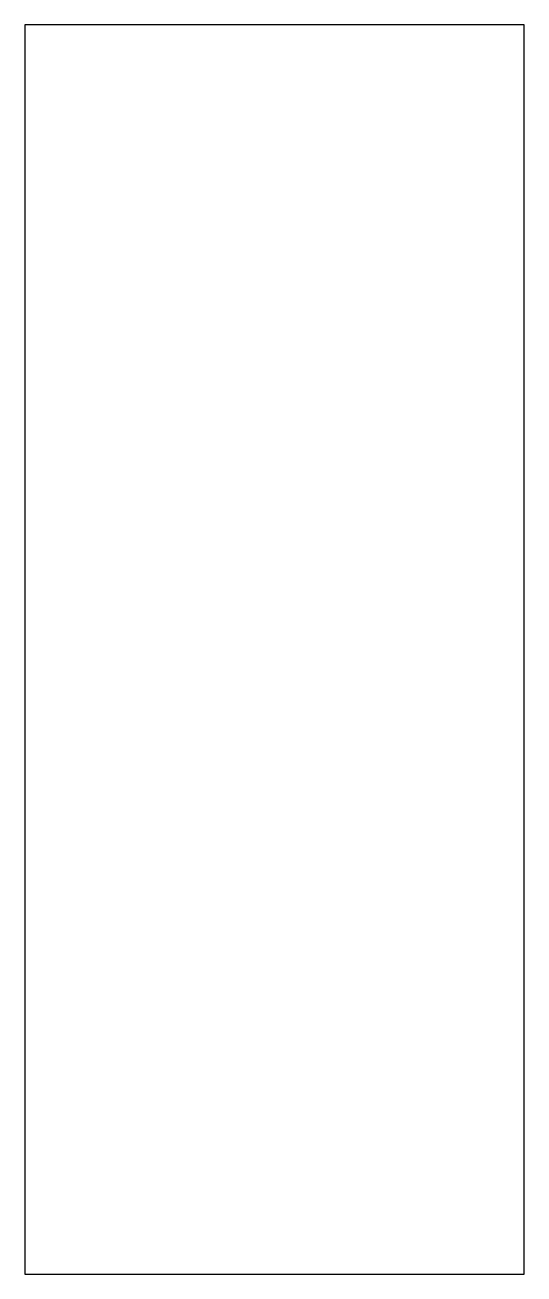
# Model space of a CAD drawing. Header units: millimetres. Extents: x 0.43 to 2.43, y 0.19 to 5.19.
import ezdxf

# ---------------------------------------------------------------- set-up
doc = ezdxf.new("R2010")
doc.units = ezdxf.units.MM

msp = doc.modelspace()

# ---------------------------------------------------------------- linework, layer by layer
for p, q in [((0.4322, 5.191), (0.4322, 5.191, 5)), ((2.4322, 5.191), (2.4322, 5.191, 5)), ((0.4322, 0.191), (0.4322, 0.191, 5)), ((2.4322, 0.191), (2.4322, 0.191, 5))]:
    msp.add_line(p, q)
msp.add_lwpolyline([(0.4322, 0.191), (2.4322, 0.191), (2.4322, 5.191), (0.4322, 5.191)], close=True)
at = {"elevation": 5}
msp.add_lwpolyline([(0.4322, 0.191), (2.4322, 0.191), (2.4322, 5.191), (0.4322, 5.191)], close=True, dxfattribs=at)

doc.saveas('drawing.dxf')
